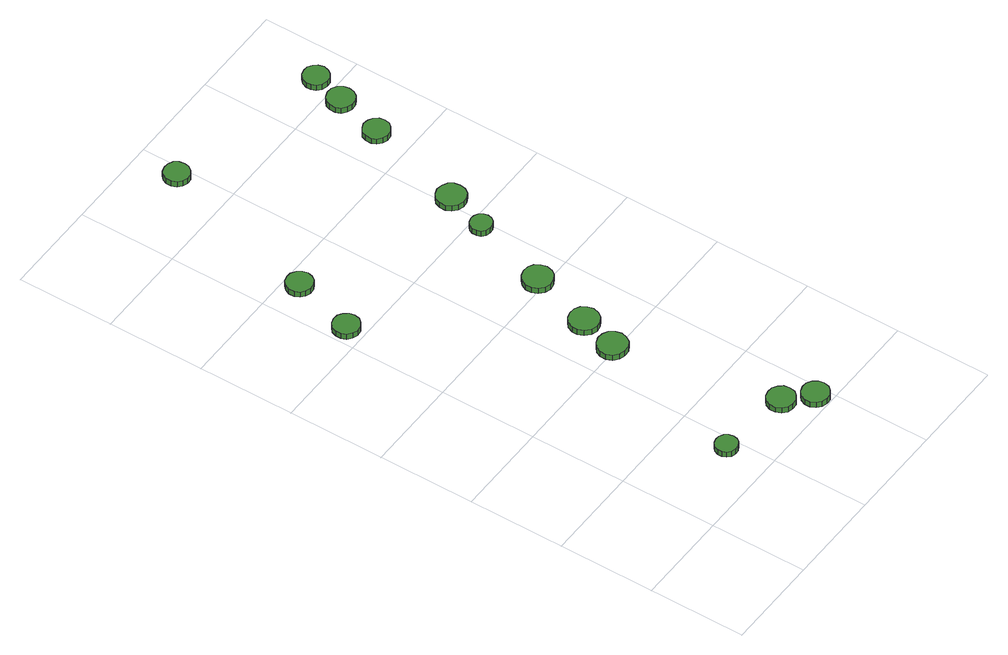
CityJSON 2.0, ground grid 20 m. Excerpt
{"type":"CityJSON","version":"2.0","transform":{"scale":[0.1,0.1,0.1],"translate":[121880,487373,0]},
"CityObjects":{
"tree1":{"type":"SolitaryVegetationObject","attributes":{"function":"something"},"geometry":[{"type":"MultiSurface","lod":"1","boundaries":[[[0,1,2,3,4,5,6,7,8,9,10,11,12,13,14]],[[15,16,17,18,19,20,21,22,23,24,25,26,27,28,29]],[[0,29,28,1]],[[1,28,27,2]],[[2,27,26,3]],[[3,26,25,4]],[[4,25,24,5]],[[5,24,23,6]],[[6,23,22,7]],[[7,22,21,8]],[[8,21,20,9]],[[9,20,19,10]],[[10,19,18,11]],[[11,18,17,12]],[[12,17,16,13]],[[13,16,15,14]],[[14,15,29,0]]]}]},
"tree2":{"type":"SolitaryVegetationObject","attributes":{"function":"something"},"geometry":[{"type":"MultiSurface","lod":"1","boundaries":[[[30,31,32,33,34,35,36,37,38,39,40,41,42,43,44]],[[45,46,47,48,49,50,51,52,53,54,55,56,57,58,59]],[[30,59,58,31]],[[31,58,57,32]],[[32,57,56,33]],[[33,56,55,34]],[[34,55,54,35]],[[35,54,53,36]],[[36,53,52,37]],[[37,52,51,38]],[[38,51,50,39]],[[39,50,49,40]],[[40,49,48,41]],[[41,48,47,42]],[[42,47,46,43]],[[43,46,45,44]],[[44,45,59,30]]]}]},
"tree3":{"type":"SolitaryVegetationObject","attributes":{"function":"something"},"geometry":[{"type":"MultiSurface","lod":"1","boundaries":[[[60,61,62,63,64,65,66,67,68,69,70,71,72,73,74]],[[75,76,77,78,79,80,81,82,83,84,85,86,87,88,89]],[[60,89,88,61]],[[61,88,87,62]],[[62,87,86,63]],[[63,86,85,64]],[[64,85,84,65]],[[65,84,83,66]],[[66,83,82,67]],[[67,82,81,68]],[[68,81,80,69]],[[69,80,79,70]],[[70,79,78,71]],[[71,78,77,72]],[[72,77,76,73]],[[73,76,75,74]],[[74,75,89,60]]]}]},
"tree4":{"type":"SolitaryVegetationObject","attributes":{"function":"something"},"geometry":[{"type":"MultiSurface","lod":"1","boundaries":[[[90,91,92,93,94,95,96,97,98,99,100,101,102,103,104]],[[105,106,107,108,109,110,111,112,113,114,115,116,117,118,119]],[[90,119,118,91]],[[91,118,117,92]],[[92,117,116,93]],[[93,116,115,94]],[[94,115,114,95]],[[95,114,113,96]],[[96,113,112,97]],[[97,112,111,98]],[[98,111,110,99]],[[99,110,109,100]],[[100,109,108,101]],[[101,108,107,102]],[[102,107,106,103]],[[103,106,105,104]],[[104,105,119,90]]]}]},
"tree5":{"type":"SolitaryVegetationObject","attributes":{"function":"something"},"geometry":[{"type":"MultiSurface","lod":"1","boundaries":[[[120,121,122,123,124,125,126,127,128,129,130,131,132,133,134]],[[135,136,137,138,139,140,141,142,143,144,145,146,147,148,149]],[[120,149,148,121]],[[121,148,147,122]],[[122,147,146,123]],[[123,146,145,124]],[[124,145,144,125]],[[125,144,143,126]],[[126,143,142,127]],[[127,142,141,128]],[[128,141,140,129]],[[129,140,139,130]],[[130,139,138,131]],[[131,138,137,132]],[[132,137,136,133]],[[133,136,135,134]],[[134,135,149,120]]]}]},
"tree6":{"type":"SolitaryVegetationObject","attributes":{"function":"something"},"geometry":[{"type":"MultiSurface","lod":"1","boundaries":[[[150,151,152,153,154,155,156,157,158,159,160,161,162,163,164]],[[165,166,167,168,169,170,171,172,173,174,175,176,177,178,179]],[[150,179,178,151]],[[151,178,177,152]],[[152,177,176,153]],[[153,176,175,154]],[[154,175,174,155]],[[155,174,173,156]],[[156,173,172,157]],[[157,172,171,158]],[[158,171,170,159]],[[159,170,169,160]],[[160,169,168,161]],[[161,168,167,162]],[[162,167,166,163]],[[163,166,165,164]],[[164,165,179,150]]]}]},
"tree7":{"type":"SolitaryVegetationObject","attributes":{"function":"something"},"geometry":[{"type":"MultiSurface","lod":"1","boundaries":[[[180,181,182,183,184,185,186,187,188,189,190,191,192,193,194]],[[195,196,197,198,199,200,201,202,203,204,205,206,207,208,209]],[[180,209,208,181]],[[181,208,207,182]],[[182,207,206,183]],[[183,206,205,184]],[[184,205,204,185]],[[185,204,203,186]],[[186,203,202,187]],[[187,202,201,188]],[[188,201,200,189]],[[189,200,199,190]],[[190,199,198,191]],[[191,198,197,192]],[[192,197,196,193]],[[193,196,195,194]],[[194,195,209,180]]]}]},
"tree8":{"type":"SolitaryVegetationObject","attributes":{"function":"something"},"geometry":[{"type":"MultiSurface","lod":"1","boundaries":[[[210,211,212,213,214,215,216,217,218,219,220,221,222,223,224]],[[225,226,227,228,229,230,231,232,233,234,235,236,237,238,239]],[[210,239,238,211]],[[211,238,237,212]],[[212,237,236,213]],[[213,236,235,214]],[[214,235,234,215]],[[215,234,233,216]],[[216,233,232,217]],[[217,232,231,218]],[[218,231,230,219]],[[219,230,229,220]],[[220,229,228,221]],[[221,228,227,222]],[[222,227,226,223]],[[223,226,225,224]],[[224,225,239,210]]]}]},
"tree9":{"type":"SolitaryVegetationObject","attributes":{"function":"something"},"geometry":[{"type":"MultiSurface","lod":"1","boundaries":[[[240,241,242,243,244,245,246,247,248,249,250,251,252,253,254]],[[255,256,257,258,259,260,261,262,263,264,265,266,267,268,269]],[[240,269,268,241]],[[241,268,267,242]],[[242,267,266,243]],[[243,266,265,244]],[[244,265,264,245]],[[245,264,263,246]],[[246,263,262,247]],[[247,262,261,248]],[[248,261,260,249]],[[249,260,259,250]],[[250,259,258,251]],[[251,258,257,252]],[[252,257,256,253]],[[253,256,255,254]],[[254,255,269,240]]]}]},
"tree10":{"type":"SolitaryVegetationObject","attributes":{"function":"something"},"geometry":[{"type":"MultiSurface","lod":"1","boundaries":[[[270,271,272,273,274,275,276,277,278,279,280,281,282,283,284]],[[285,286,287,288,289,290,291,292,293,294,295,296,297,298,299]],[[270,299,298,271]],[[271,298,297,272]],[[272,297,296,273]],[[273,296,295,274]],[[274,295,294,275]],[[275,294,293,276]],[[276,293,292,277]],[[277,292,291,278]],[[278,291,290,279]],[[279,290,289,280]],[[280,289,288,281]],[[281,288,287,282]],[[282,287,286,283]],[[283,286,285,284]],[[284,285,299,270]]]}]},
"tree11":{"type":"SolitaryVegetationObject","attributes":{"function":"something"},"geometry":[{"type":"MultiSurface","lod":"1","boundaries":[[[300,301,302,303,304,305,306,307,308,309,310,311,312,313,314]],[[315,316,317,318,319,320,321,322,323,324,325,326,327,328,329]],[[300,329,328,301]],[[301,328,327,302]],[[302,327,326,303]],[[303,326,325,304]],[[304,325,324,305]],[[305,324,323,306]],[[306,323,322,307]],[[307,322,321,308]],[[308,321,320,309]],[[309,320,319,310]],[[310,319,318,311]],[[311,318,317,312]],[[312,317,316,313]],[[313,316,315,314]],[[314,315,329,300]]]}]},
"tree12":{"type":"SolitaryVegetationObject","attributes":{"function":"something"},"geometry":[{"type":"MultiSurface","lod":"1","boundaries":[[[330,331,332,333,334,335,336,337,338,339,340,341,342,343,344]],[[345,346,347,348,349,350,351,352,353,354,355,356,357,358,359]],[[330,359,358,331]],[[331,358,357,332]],[[332,357,356,333]],[[333,356,355,334]],[[334,355,354,335]],[[335,354,353,336]],[[336,353,352,337]],[[337,352,351,338]],[[338,351,350,339]],[[339,350,349,340]],[[340,349,348,341]],[[341,348,347,342]],[[342,347,346,343]],[[343,346,345,344]],[[344,345,359,330]]]}]},
"tree13":{"type":"SolitaryVegetationObject","attributes":{"function":"something"},"geometry":[{"type":"MultiSurface","lod":"1","boundaries":[[[360,361,362,363,364,365,366,367,368,369,370,371,372,373,374]],[[375,376,377,378,379,380,381,382,383,384,385,386,387,388,389]],[[360,389,388,361]],[[361,388,387,362]],[[362,387,386,363]],[[363,386,385,364]],[[364,385,384,365]],[[365,384,383,366]],[[366,383,382,367]],[[367,382,381,368]],[[368,381,380,369]],[[369,380,379,370]],[[370,379,378,371]],[[371,378,377,372]],[[372,377,376,373]],[[373,376,375,374]],[[374,375,389,360]]]}]},
"tree14":{"type":"SolitaryVegetationObject","attributes":{"function":"something"},"geometry":[{"type":"MultiSurface","lod":"1","boundaries":[[[390,391,392,393,394,395,396,397,398,399,400,401,402,403,404]],[[405,406,407,408,409,410,411,412,413,414,415,416,417,418,419]],[[390,419,418,391]],[[391,418,417,392]],[[392,417,416,393]],[[393,416,415,394]],[[394,415,414,395]],[[395,414,413,396]],[[396,413,412,397]],[[397,412,411,398]],[[398,411,410,399]],[[399,410,409,400]],[[400,409,408,401]],[[401,408,407,402]],[[402,407,406,403]],[[403,406,405,404]],[[404,405,419,390]]]}]}
},
"vertices":[
[195,87,22],[193,97,22],[188,104,22],[179,109,22],[170,110,22],[161,107,22],[154,101,22],[150,92,22],[150,83,22],[154,74,22],[161,68,22],[170,65,22],[179,66,22],[188,71,22],[193,78,22],[193,78,9],[188,71,9],[179,66,9],[170,65,9],[161,68,9],[154,74,9],[150,83,9],[150,92,9],[154,101,9],[161,107,9],[170,110,9],[179,109,9],[188,104,9],[193,97,9],[195,87,9],
[62,837,16],[60,848,16],[53,857,16],[44,863,16],[32,864,16],[22,861,16],[13,853,16],[9,843,16],[9,832,16],[13,821,16],[22,814,16],[32,810,16],[44,811,16],[53,817,16],[60,826,16],[60,826,3],[53,817,3],[44,811,3],[32,810,3],[22,814,3],[13,821,3],[9,832,3],[9,843,3],[13,853,3],[22,861,3],[32,864,3],[44,863,3],[53,857,3],[60,848,3],[62,837,3],
[355,72,21],[353,84,21],[346,93,21],[336,99,21],[324,100,21],[313,97,21],[304,89,21],[299,78,21],[299,66,21],[304,55,21],[313,47,21],[324,44,21],[336,45,21],[346,51,21],[353,60,21],[353,60,8],[346,51,8],[336,45,8],[324,44,8],[313,47,8],[304,55,8],[299,66,8],[299,78,8],[304,89,8],[313,97,8],[324,100,8],[336,99,8],[346,93,8],[353,84,8],[355,72,8],
[101,967,18],[98,978,18],[92,987,18],[82,993,18],[71,994,18],[60,991,18],[52,983,18],[47,973,18],[47,961,18],[52,951,18],[60,944,18],[71,940,18],[82,941,18],[92,947,18],[98,956,18],[98,956,5],[92,947,5],[82,941,5],[71,940,5],[60,944,5],[52,951,5],[47,961,5],[47,973,5],[52,983,5],[60,991,5],[71,994,5],[82,993,5],[92,987,5],[98,978,5],[101,967,5],
[404,29,17],[402,41,17],[395,50,17],[385,56,17],[374,57,17],[363,53,17],[354,46,17],[349,35,17],[349,24,17],[354,13,17],[363,5,17],[374,2,17],[385,3,17],[395,9,17],[402,18,17],[402,18,4],[395,9,4],[385,3,4],[374,2,4],[363,5,4],[354,13,4],[349,24,4],[349,35,4],[354,46,4],[363,53,4],[374,57,4],[385,56,4],[395,50,4],[402,41,4],[404,29,4],
[296,404,21],[293,416,21],[286,427,21],[275,433,21],[262,434,21],[250,430,21],[240,422,21],[235,410,21],[235,398,21],[240,386,21],[250,377,21],[262,374,21],[275,375,21],[286,381,21],[293,392,21],[293,392,8],[286,381,8],[275,375,8],[262,374,8],[250,377,8],[240,386,8],[235,398,8],[235,410,8],[240,422,8],[250,430,8],[262,434,8],[275,433,8],[286,427,8],[293,416,8],[296,404,8],
[321,484,18],[318,496,18],[311,507,18],[300,513,18],[287,514,18],[275,510,18],[265,502,18],[260,490,18],[260,478,18],[265,466,18],[275,457,18],[287,453,18],[300,455,18],[311,461,18],[318,471,18],[318,471,5],[311,461,5],[300,455,5],[287,453,5],[275,457,5],[265,466,5],[260,478,5],[260,490,5],[265,502,5],[275,510,5],[287,514,5],[300,513,5],[311,507,5],[318,496,5],[321,484,5],
[362,615,17],[359,627,17],[352,638,17],[341,644,17],[328,645,17],[316,641,17],[307,633,17],[301,621,17],[301,609,17],[307,597,17],[316,588,17],[328,584,17],[341,586,17],[352,592,17],[359,602,17],[359,602,4],[352,592,4],[341,586,4],[328,584,4],[316,588,4],[307,597,4],[301,609,4],[301,621,4],[307,633,4],[316,641,4],[328,645,4],[341,644,4],[352,638,4],[359,627,4],[362,615,4],
[203,1310,18],[201,1321,18],[195,1330,18],[185,1335,18],[175,1336,18],[164,1333,18],[156,1326,18],[152,1316,18],[152,1305,18],[156,1295,18],[164,1288,18],[175,1284,18],[185,1285,18],[195,1291,18],[201,1300,18],[201,1300,5],[195,1291,5],[185,1285,5],[175,1284,5],[164,1288,5],[156,1295,5],[152,1305,5],[152,1316,5],[156,1326,5],[164,1333,5],[175,1336,5],[185,1335,5],[195,1330,5],[201,1321,5],[203,1310,5],
[408,777,18],[406,786,18],[400,794,18],[392,798,18],[383,799,18],[374,796,18],[367,790,18],[364,782,18],[364,772,18],[367,764,18],[374,758,18],[383,755,18],[392,756,18],[400,760,18],[406,768,18],[406,768,5],[400,760,5],[392,756,5],[383,755,5],[374,758,5],[367,764,5],[364,772,5],[364,782,5],[367,790,5],[374,796,5],[383,799,5],[392,798,5],[400,794,5],[406,786,5],[408,777,5],
[439,860,22],[437,872,22],[430,882,22],[419,888,22],[407,890,22],[395,886,22],[386,878,22],[381,866,22],[381,854,22],[386,843,22],[395,835,22],[407,831,22],[419,832,22],[430,838,22],[437,848,22],[437,848,9],[430,838,9],[419,832,9],[407,831,9],[395,835,9],[386,843,9],[381,854,9],[381,866,9],[386,878,9],[395,886,9],[407,890,9],[419,888,9],[430,882,9],[437,872,9],[439,860,9],
[498,1068,22],[496,1079,22],[489,1088,22],[480,1093,22],[468,1095,22],[458,1091,22],[449,1084,22],[445,1074,22],[445,1062,22],[449,1052,22],[458,1045,22],[468,1041,22],[480,1042,22],[489,1048,22],[496,1057,22],[496,1057,9],[489,1048,9],[480,1042,9],[468,1041,9],[458,1045,9],[449,1052,9],[445,1062,9],[445,1074,9],[449,1084,9],[458,1091,9],[468,1095,9],[480,1093,9],[489,1088,9],[496,1079,9],[498,1068,9],
[531,1169,18],[529,1180,18],[522,1190,18],[512,1196,18],[500,1197,18],[489,1193,18],[480,1186,18],[476,1175,18],[476,1163,18],[480,1152,18],[489,1145,18],[500,1141,18],[512,1142,18],[522,1148,18],[529,1158,18],[529,1158,5],[522,1148,5],[512,1142,5],[500,1141,5],[489,1145,5],[480,1152,5],[476,1163,5],[476,1175,5],[480,1186,5],[489,1193,5],[500,1197,5],[512,1196,5],[522,1190,5],[529,1180,5],[531,1169,5],
[552,1239,16],[549,1250,16],[543,1258,16],[534,1264,16],[523,1265,16],[512,1262,16],[504,1254,16],[500,1244,16],[500,1234,16],[504,1224,16],[512,1216,16],[523,1213,16],[534,1214,16],[543,1220,16],[549,1228,16],[549,1228,3],[543,1220,3],[534,1214,3],[523,1213,3],[512,1216,3],[504,1224,3],[500,1234,3],[500,1244,3],[504,1254,3],[512,1262,3],[523,1265,3],[534,1264,3],[543,1258,3],[549,1250,3],[552,1239,3]
]}
